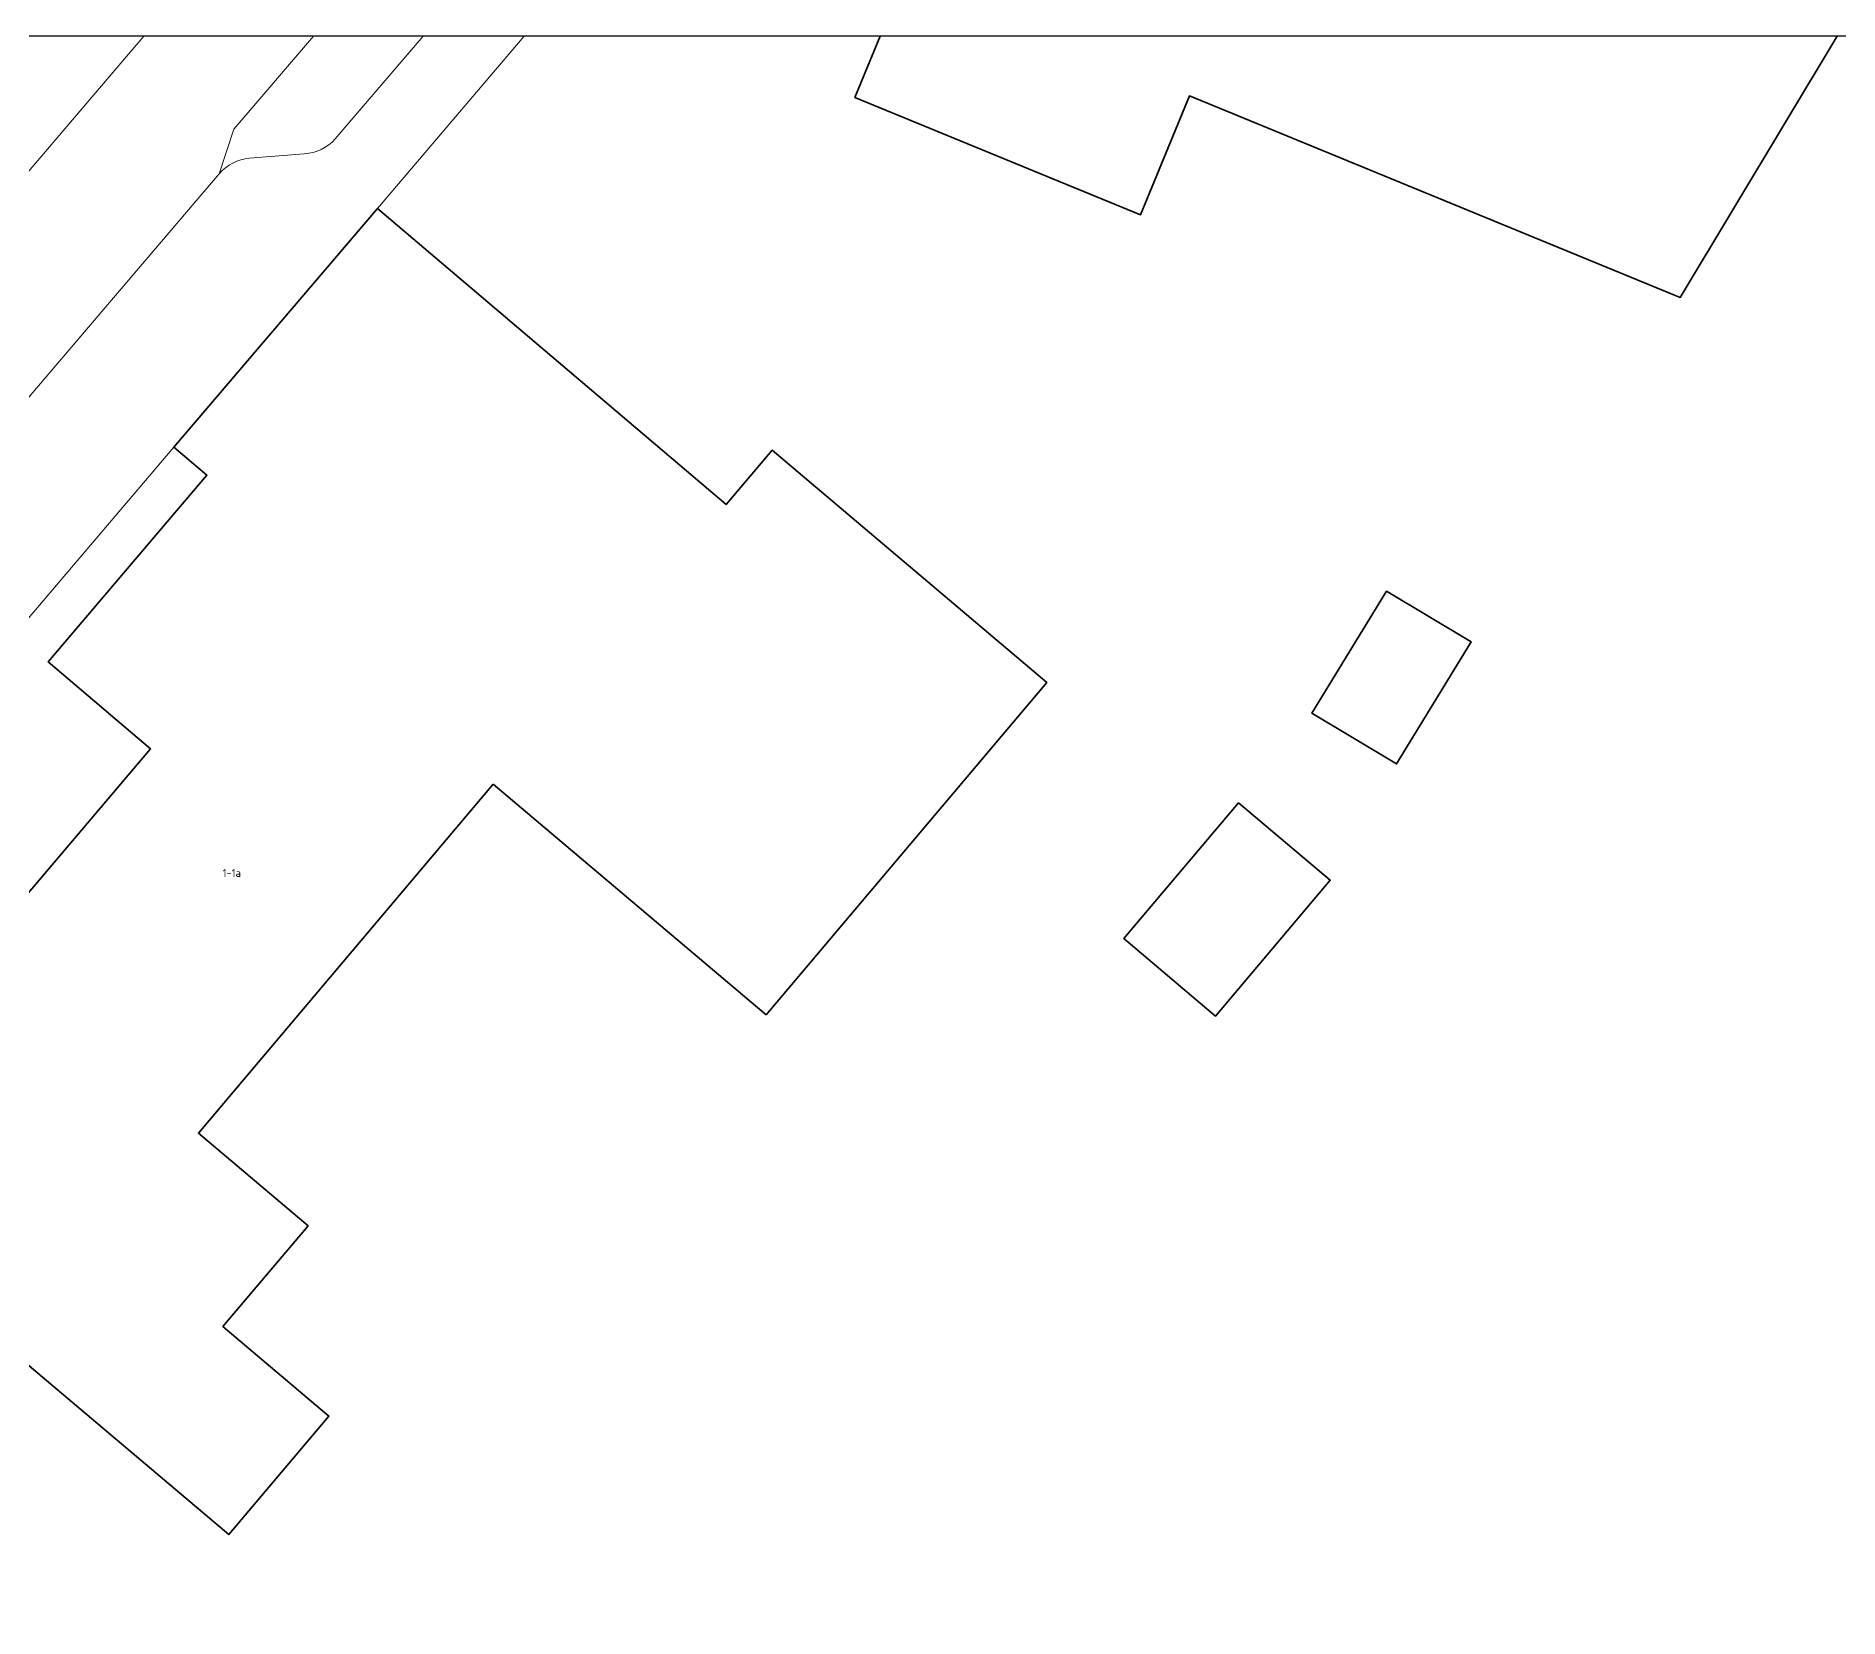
# Model space of a CAD drawing. Header units: metres. Extents: x 30438 to 30782, y 387448 to 387694.
# Drawn here: x 30589.65 to 30630.2, y 387612.07 to 387647.67 of the extents above; entities that cross this region are included whole.
import ezdxf
from ezdxf.enums import TextEntityAlignment as Align

# ---------------------------------------------------------------- set-up
doc = ezdxf.new("R2010")
doc.units = ezdxf.units.M
for name, color, linetype, lineweight in [('B-GV-OG-BEBOUWING-GV', 7, 'Continuous', 35), ('B-GV-OG-BEBOUWING-T18', 10, 'Continuous', 18), ('B-GV-OG-TERREIN_ERF-GV', 7, 'Continuous', 18), ('B-GV-VH-OPENVERHARDING_BETONSTRAATSTEEN-GV', 90, 'Continuous', 18), ('B-GV-VH-OPENVERHARDING_STRAATBAKSTEEN-GV', 90, 'Continuous', 18), ('B-GV-VH-OPENVERHARDING_TEGEL-GV', 90, 'Continuous', 18)]:
    doc.layers.add(name, color=color, linetype=linetype, lineweight=lineweight)
doc.styles.add('NLCS-ISO-M100-T18', font='NLCS-ISO.ttf', dxfattribs={"height": 0.18})

msp = doc.modelspace()

# ---------------------------------------------------------------- linework, layer by layer
msp.add_lwpolyline([(30510.96, 387447.669), (30710.96, 387447.669), (30710.96, 387647.669), (30510.96, 387647.669)], close=True)
msp.add_lwpolyline([(30510.96, 387447.669), (30710.96, 387447.669), (30710.96, 387647.669), (30510.96, 387647.669)], close=True)
at = {"layer": 'B-GV-OG-BEBOUWING-GV'}
msp.add_lwpolyline([(30608.638, 387647.669), (30608.07, 387646.286), (30614.493, 387643.648), (30615.592, 387646.322), (30626.636, 387641.786), (30630.163, 387647.669)], dxfattribs=at)
for points in [[(30599.933, 387630.831), (30606.069, 387625.644), (30612.388, 387633.12), (30606.204, 387638.348), (30605.171, 387637.126), (30597.328, 387643.789), (30592.749, 387638.415), (30593.491, 387637.785), (30589.922, 387633.584), (30592.226, 387631.627), (30586.498, 387624.884), (30584.194, 387626.841), (30581.987, 387624.244), (30581.919, 387624.163), (30582.203, 387623.922), (30586.159, 387620.561), (30593.982, 387613.949), (30596.237, 387616.616), (30593.852, 387618.632), (30595.767, 387620.897), (30593.299, 387622.984)], [(30620.025, 387635.179), (30618.348, 387632.43), (30620.252, 387631.29), (30621.928, 387634.04)], [(30616.701, 387630.415), (30614.119, 387627.36), (30616.181, 387625.617), (30618.763, 387628.672)]]:
    msp.add_lwpolyline(points, close=True, dxfattribs=at)
at = {"layer": 'B-GV-OG-TERREIN_ERF-GV'}
msp.add_lwpolyline([(30630.163, 387647.669), (30626.636, 387641.786), (30615.592, 387646.322), (30614.493, 387643.648), (30608.07, 387646.286), (30608.638, 387647.669)], dxfattribs=at)
for points in [[(30592.226, 387631.627), (30589.922, 387633.584), (30593.491, 387637.785), (30592.749, 387638.415), (30588.354, 387633.257), (30581.29, 387624.789), (30581.987, 387624.244), (30584.194, 387626.841), (30586.498, 387624.884)], [(30620.252, 387631.29), (30618.348, 387632.43), (30620.025, 387635.179), (30621.928, 387634.04)], [(30616.181, 387625.617), (30614.119, 387627.36), (30616.701, 387630.415), (30618.763, 387628.672)]]:
    msp.add_lwpolyline(points, close=True, dxfattribs=at)
at = {"layer": 'B-GV-VH-OPENVERHARDING_BETONSTRAATSTEEN-GV'}
for points in [[(30592.076, 387647.669), (30551.84, 387600.474), (30555.269, 387597.577), (30555.477, 387597.823), (30570.73, 387615.775), (30576.719, 387622.817), (30577.742, 387623.531), (30576.349, 387624.724), (30585.437, 387635.409)], [(30585.437, 387635.409), (30585.976, 387635.434), (30593.769, 387644.569), (30594.099, 387645.577), (30595.888, 387647.669)]]:
    msp.add_lwpolyline(points, dxfattribs=at)
at = {"layer": 'B-GV-VH-OPENVERHARDING_STRAATBAKSTEEN-GV'}
for points in [[(30595.888, 387647.669), (30594.099, 387645.577), (30593.769, 387644.569)], [(30596.38, 387645.355), (30598.353, 387647.669)], [(30594.449, 387644.922), (30595.682, 387645.02)]]:
    msp.add_lwpolyline(points, dxfattribs=at)
for points in [[(30595.682, 387645.02, 0.195647), (30596.38, 387645.355)], [(30593.769, 387644.569, -0.19234), (30594.449, 387644.922)]]:
    msp.add_lwpolyline(points, format="xyb", dxfattribs=at)
at = {"layer": 'B-GV-VH-OPENVERHARDING_TEGEL-GV'}
for points in [[(30546.6, 387594.329), (30550.203, 387598.555), (30551.84, 387600.474), (30592.076, 387647.669)], [(30598.353, 387647.669), (30596.38, 387645.355)], [(30597.328, 387643.789), (30600.63, 387647.669)], [(30595.682, 387645.02), (30594.449, 387644.922)], [(30593.769, 387644.569), (30585.976, 387635.434)], [(30577.548, 387622.777), (30577.821, 387620.036), (30578.675, 387619.333), (30578.789, 387619.239), (30579.334, 387619.98), (30579.158, 387622.312), (30581.29, 387624.789), (30588.354, 387633.257), (30592.749, 387638.415), (30597.328, 387643.789)]]:
    msp.add_lwpolyline(points, dxfattribs=at)
for points in [[(30596.38, 387645.355, -0.195647), (30595.682, 387645.02)], [(30594.449, 387644.922, 0.19234), (30593.769, 387644.569)]]:
    msp.add_lwpolyline(points, format="xyb", dxfattribs=at)

# ---------------------------------------------------------------- texts
at = {"layer": 'B-GV-OG-BEBOUWING-T18', "style": 'NLCS-ISO-M100-T18'}
msp.add_text('1-1a', height=0.18, dxfattribs=at).set_placement((30594.051, 387628.836), align=Align.MIDDLE)

doc.saveas('drawing.dxf')
